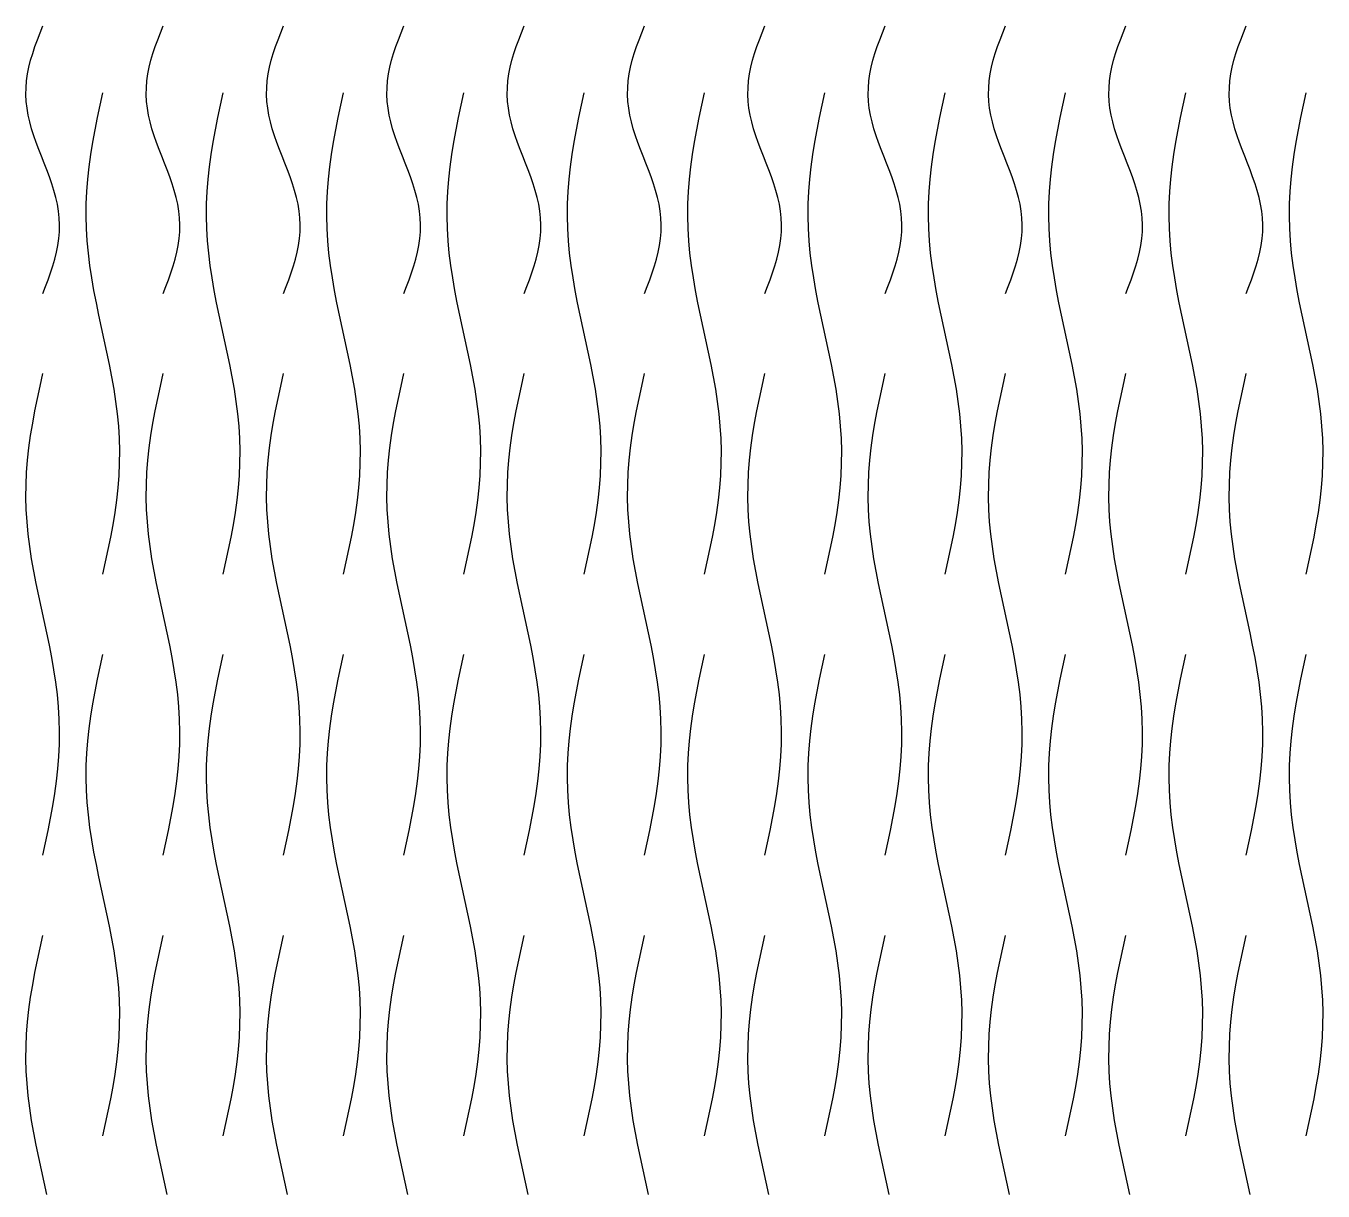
# Model space of a CAD drawing. Header units: millimetres. Extents: x 0.5 to 98.5, y 3 to 97.
# Drawn here: x 0.5 to 49, y 53.44 to 97 of the extents above; entities that cross this region are included whole.
import ezdxf

# ---------------------------------------------------------------- set-up
doc = ezdxf.new("R2010")
doc.units = ezdxf.units.MM
doc.layers.add('CUT', color=1, linetype='Continuous')

msp = doc.modelspace()

# ---------------------------------------------------------------- linework, layer by layer
at = {"layer": 'CUT'}
for points in [[(1.125, 87), (1.226, 87.256), (1.325, 87.513), (1.418, 87.769), (1.503, 88.026), (1.579, 88.282), (1.643, 88.538), (1.694, 88.795), (1.73, 89.051), (1.75, 89.308), (1.754, 89.564), (1.742, 89.821), (1.714, 90.077), (1.671, 90.333), (1.613, 90.59), (1.543, 90.846), (1.462, 91.103), (1.372, 91.359), (1.276, 91.615), (1.176, 91.872), (1.074, 92.128), (0.974, 92.385), (0.878, 92.641), (0.788, 92.897), (0.707, 93.154), (0.637, 93.41), (0.579, 93.667), (0.536, 93.923), (0.508, 94.179), (0.496, 94.436), (0.5, 94.692), (0.52, 94.949), (0.556, 95.205), (0.607, 95.462), (0.671, 95.718), (0.747, 95.974), (0.832, 96.231), (0.925, 96.487), (1.024, 96.744), (1.125, 97)], [(5.625, 87), (5.726, 87.256), (5.825, 87.513), (5.918, 87.769), (6.003, 88.026), (6.079, 88.282), (6.143, 88.538), (6.194, 88.795), (6.23, 89.051), (6.25, 89.308), (6.254, 89.564), (6.242, 89.821), (6.214, 90.077), (6.171, 90.333), (6.113, 90.59), (6.043, 90.846), (5.962, 91.103), (5.872, 91.359), (5.776, 91.615), (5.676, 91.872), (5.574, 92.128), (5.474, 92.385), (5.378, 92.641), (5.288, 92.897), (5.207, 93.154), (5.137, 93.41), (5.079, 93.667), (5.036, 93.923), (5.008, 94.179), (4.996, 94.436), (5, 94.692), (5.02, 94.949), (5.056, 95.205), (5.107, 95.462), (5.171, 95.718), (5.247, 95.974), (5.332, 96.231), (5.425, 96.487), (5.524, 96.744), (5.625, 97)], [(10.125, 87), (10.226, 87.256), (10.325, 87.513), (10.418, 87.769), (10.503, 88.026), (10.579, 88.282), (10.643, 88.538), (10.694, 88.795), (10.73, 89.051), (10.75, 89.308), (10.754, 89.564), (10.742, 89.821), (10.714, 90.077), (10.671, 90.333), (10.613, 90.59), (10.543, 90.846), (10.462, 91.103), (10.372, 91.359), (10.276, 91.615), (10.176, 91.872), (10.074, 92.128), (9.974, 92.385), (9.878, 92.641), (9.788, 92.897), (9.707, 93.154), (9.637, 93.41), (9.579, 93.667), (9.536, 93.923), (9.508, 94.179), (9.496, 94.436), (9.5, 94.692), (9.52, 94.949), (9.556, 95.205), (9.607, 95.462), (9.671, 95.718), (9.747, 95.974), (9.832, 96.231), (9.925, 96.487), (10.024, 96.744), (10.125, 97)], [(14.625, 87), (14.726, 87.256), (14.825, 87.513), (14.918, 87.769), (15.003, 88.026), (15.079, 88.282), (15.143, 88.538), (15.194, 88.795), (15.23, 89.051), (15.25, 89.308), (15.254, 89.564), (15.242, 89.821), (15.214, 90.077), (15.171, 90.333), (15.113, 90.59), (15.043, 90.846), (14.962, 91.103), (14.872, 91.359), (14.776, 91.615), (14.676, 91.872), (14.574, 92.128), (14.474, 92.385), (14.378, 92.641), (14.288, 92.897), (14.207, 93.154), (14.137, 93.41), (14.079, 93.667), (14.036, 93.923), (14.008, 94.179), (13.996, 94.436), (14, 94.692), (14.02, 94.949), (14.056, 95.205), (14.107, 95.462), (14.171, 95.718), (14.247, 95.974), (14.332, 96.231), (14.425, 96.487), (14.524, 96.744), (14.625, 97)], [(19.125, 87), (19.226, 87.256), (19.325, 87.513), (19.418, 87.769), (19.503, 88.026), (19.579, 88.282), (19.643, 88.538), (19.694, 88.795), (19.73, 89.051), (19.75, 89.308), (19.754, 89.564), (19.742, 89.821), (19.714, 90.077), (19.671, 90.333), (19.613, 90.59), (19.543, 90.846), (19.462, 91.103), (19.372, 91.359), (19.276, 91.615), (19.176, 91.872), (19.074, 92.128), (18.974, 92.385), (18.878, 92.641), (18.788, 92.897), (18.707, 93.154), (18.637, 93.41), (18.579, 93.667), (18.536, 93.923), (18.508, 94.179), (18.496, 94.436), (18.5, 94.692), (18.52, 94.949), (18.556, 95.205), (18.607, 95.462), (18.671, 95.718), (18.747, 95.974), (18.832, 96.231), (18.925, 96.487), (19.024, 96.744), (19.125, 97)], [(23.625, 87), (23.726, 87.256), (23.825, 87.513), (23.918, 87.769), (24.003, 88.026), (24.079, 88.282), (24.143, 88.538), (24.194, 88.795), (24.23, 89.051), (24.25, 89.308), (24.254, 89.564), (24.242, 89.821), (24.214, 90.077), (24.171, 90.333), (24.113, 90.59), (24.043, 90.846), (23.962, 91.103), (23.872, 91.359), (23.776, 91.615), (23.676, 91.872), (23.574, 92.128), (23.474, 92.385), (23.378, 92.641), (23.288, 92.897), (23.207, 93.154), (23.137, 93.41), (23.079, 93.667), (23.036, 93.923), (23.008, 94.179), (22.996, 94.436), (23, 94.692), (23.02, 94.949), (23.056, 95.205), (23.107, 95.462), (23.171, 95.718), (23.247, 95.974), (23.332, 96.231), (23.425, 96.487), (23.524, 96.744), (23.625, 97)], [(28.125, 87), (28.226, 87.256), (28.325, 87.513), (28.418, 87.769), (28.503, 88.026), (28.579, 88.282), (28.643, 88.538), (28.694, 88.795), (28.73, 89.051), (28.75, 89.308), (28.754, 89.564), (28.742, 89.821), (28.714, 90.077), (28.671, 90.333), (28.613, 90.59), (28.543, 90.846), (28.462, 91.103), (28.372, 91.359), (28.276, 91.615), (28.176, 91.872), (28.074, 92.128), (27.974, 92.385), (27.878, 92.641), (27.788, 92.897), (27.707, 93.154), (27.637, 93.41), (27.579, 93.667), (27.536, 93.923), (27.508, 94.179), (27.496, 94.436), (27.5, 94.692), (27.52, 94.949), (27.556, 95.205), (27.607, 95.462), (27.671, 95.718), (27.747, 95.974), (27.832, 96.231), (27.925, 96.487), (28.024, 96.744), (28.125, 97)], [(32.625, 87), (32.726, 87.256), (32.825, 87.513), (32.918, 87.769), (33.003, 88.026), (33.079, 88.282), (33.143, 88.538), (33.194, 88.795), (33.23, 89.051), (33.25, 89.308), (33.254, 89.564), (33.242, 89.821), (33.214, 90.077), (33.171, 90.333), (33.113, 90.59), (33.043, 90.846), (32.962, 91.103), (32.872, 91.359), (32.776, 91.615), (32.676, 91.872), (32.574, 92.128), (32.474, 92.385), (32.378, 92.641), (32.288, 92.897), (32.207, 93.154), (32.137, 93.41), (32.079, 93.667), (32.036, 93.923), (32.008, 94.179), (31.996, 94.436), (32, 94.692), (32.02, 94.949), (32.056, 95.205), (32.107, 95.462), (32.171, 95.718), (32.247, 95.974), (32.332, 96.231), (32.425, 96.487), (32.524, 96.744), (32.625, 97)], [(37.125, 87), (37.226, 87.256), (37.325, 87.513), (37.418, 87.769), (37.503, 88.026), (37.579, 88.282), (37.643, 88.538), (37.694, 88.795), (37.73, 89.051), (37.75, 89.308), (37.754, 89.564), (37.742, 89.821), (37.714, 90.077), (37.671, 90.333), (37.613, 90.59), (37.543, 90.846), (37.462, 91.103), (37.372, 91.359), (37.276, 91.615), (37.176, 91.872), (37.074, 92.128), (36.974, 92.385), (36.878, 92.641), (36.788, 92.897), (36.707, 93.154), (36.637, 93.41), (36.579, 93.667), (36.536, 93.923), (36.508, 94.179), (36.496, 94.436), (36.5, 94.692), (36.52, 94.949), (36.556, 95.205), (36.607, 95.462), (36.671, 95.718), (36.747, 95.974), (36.832, 96.231), (36.925, 96.487), (37.024, 96.744), (37.125, 97)], [(41.625, 87), (41.726, 87.256), (41.825, 87.513), (41.918, 87.769), (42.003, 88.026), (42.079, 88.282), (42.143, 88.538), (42.194, 88.795), (42.23, 89.051), (42.25, 89.308), (42.254, 89.564), (42.242, 89.821), (42.214, 90.077), (42.171, 90.333), (42.113, 90.59), (42.043, 90.846), (41.962, 91.103), (41.872, 91.359), (41.776, 91.615), (41.676, 91.872), (41.574, 92.128), (41.474, 92.385), (41.378, 92.641), (41.288, 92.897), (41.207, 93.154), (41.137, 93.41), (41.079, 93.667), (41.036, 93.923), (41.008, 94.179), (40.996, 94.436), (41, 94.692), (41.02, 94.949), (41.056, 95.205), (41.107, 95.462), (41.171, 95.718), (41.247, 95.974), (41.332, 96.231), (41.425, 96.487), (41.524, 96.744), (41.625, 97)], [(46.125, 87), (46.226, 87.256), (46.325, 87.513), (46.418, 87.769), (46.503, 88.026), (46.579, 88.282), (46.643, 88.538), (46.694, 88.795), (46.73, 89.051), (46.75, 89.308), (46.754, 89.564), (46.742, 89.821), (46.714, 90.077), (46.671, 90.333), (46.613, 90.59), (46.543, 90.846), (46.462, 91.103), (46.372, 91.359), (46.276, 91.615), (46.176, 91.872), (46.074, 92.128), (45.974, 92.385), (45.878, 92.641), (45.788, 92.897), (45.707, 93.154), (45.637, 93.41), (45.579, 93.667), (45.536, 93.923), (45.508, 94.179), (45.496, 94.436), (45.5, 94.692), (45.52, 94.949), (45.556, 95.205), (45.607, 95.462), (45.671, 95.718), (45.747, 95.974), (45.832, 96.231), (45.925, 96.487), (46.024, 96.744), (46.125, 97)], [(3.375, 76.5), (3.476, 76.962), (3.575, 77.423), (3.668, 77.885), (3.753, 78.346), (3.829, 78.808), (3.893, 79.269), (3.944, 79.731), (3.98, 80.192), (4, 80.654), (4.004, 81.115), (3.992, 81.577), (3.964, 82.038), (3.921, 82.5), (3.863, 82.962), (3.793, 83.423), (3.712, 83.885), (3.622, 84.346), (3.526, 84.808), (3.426, 85.269), (3.324, 85.731), (3.224, 86.192), (3.128, 86.654), (3.038, 87.115), (2.957, 87.577), (2.887, 88.038), (2.829, 88.5), (2.786, 88.962), (2.758, 89.423), (2.746, 89.885), (2.75, 90.346), (2.77, 90.808), (2.806, 91.269), (2.857, 91.731), (2.921, 92.192), (2.997, 92.654), (3.082, 93.115), (3.175, 93.577), (3.274, 94.038), (3.375, 94.5)], [(7.875, 76.5), (7.976, 76.962), (8.075, 77.423), (8.168, 77.885), (8.253, 78.346), (8.329, 78.808), (8.393, 79.269), (8.444, 79.731), (8.48, 80.192), (8.5, 80.654), (8.504, 81.115), (8.492, 81.577), (8.464, 82.038), (8.421, 82.5), (8.363, 82.962), (8.293, 83.423), (8.212, 83.885), (8.122, 84.346), (8.026, 84.808), (7.926, 85.269), (7.824, 85.731), (7.724, 86.192), (7.628, 86.654), (7.538, 87.115), (7.457, 87.577), (7.387, 88.038), (7.329, 88.5), (7.286, 88.962), (7.258, 89.423), (7.246, 89.885), (7.25, 90.346), (7.27, 90.808), (7.306, 91.269), (7.357, 91.731), (7.421, 92.192), (7.497, 92.654), (7.582, 93.115), (7.675, 93.577), (7.774, 94.038), (7.875, 94.5)], [(12.375, 76.5), (12.476, 76.962), (12.575, 77.423), (12.668, 77.885), (12.753, 78.346), (12.829, 78.808), (12.893, 79.269), (12.944, 79.731), (12.98, 80.192), (13, 80.654), (13.004, 81.115), (12.992, 81.577), (12.964, 82.038), (12.921, 82.5), (12.863, 82.962), (12.793, 83.423), (12.712, 83.885), (12.622, 84.346), (12.526, 84.808), (12.426, 85.269), (12.324, 85.731), (12.224, 86.192), (12.128, 86.654), (12.038, 87.115), (11.957, 87.577), (11.887, 88.038), (11.829, 88.5), (11.786, 88.962), (11.758, 89.423), (11.746, 89.885), (11.75, 90.346), (11.77, 90.808), (11.806, 91.269), (11.857, 91.731), (11.921, 92.192), (11.997, 92.654), (12.082, 93.115), (12.175, 93.577), (12.274, 94.038), (12.375, 94.5)], [(16.875, 76.5), (16.976, 76.962), (17.075, 77.423), (17.168, 77.885), (17.253, 78.346), (17.329, 78.808), (17.393, 79.269), (17.444, 79.731), (17.48, 80.192), (17.5, 80.654), (17.504, 81.115), (17.492, 81.577), (17.464, 82.038), (17.421, 82.5), (17.363, 82.962), (17.293, 83.423), (17.212, 83.885), (17.122, 84.346), (17.026, 84.808), (16.926, 85.269), (16.824, 85.731), (16.724, 86.192), (16.628, 86.654), (16.538, 87.115), (16.457, 87.577), (16.387, 88.038), (16.329, 88.5), (16.286, 88.962), (16.258, 89.423), (16.246, 89.885), (16.25, 90.346), (16.27, 90.808), (16.306, 91.269), (16.357, 91.731), (16.421, 92.192), (16.497, 92.654), (16.582, 93.115), (16.675, 93.577), (16.774, 94.038), (16.875, 94.5)], [(21.375, 76.5), (21.476, 76.962), (21.575, 77.423), (21.668, 77.885), (21.753, 78.346), (21.829, 78.808), (21.893, 79.269), (21.944, 79.731), (21.98, 80.192), (22, 80.654), (22.004, 81.115), (21.992, 81.577), (21.964, 82.038), (21.921, 82.5), (21.863, 82.962), (21.793, 83.423), (21.712, 83.885), (21.622, 84.346), (21.526, 84.808), (21.426, 85.269), (21.324, 85.731), (21.224, 86.192), (21.128, 86.654), (21.038, 87.115), (20.957, 87.577), (20.887, 88.038), (20.829, 88.5), (20.786, 88.962), (20.758, 89.423), (20.746, 89.885), (20.75, 90.346), (20.77, 90.808), (20.806, 91.269), (20.857, 91.731), (20.921, 92.192), (20.997, 92.654), (21.082, 93.115), (21.175, 93.577), (21.274, 94.038), (21.375, 94.5)], [(25.875, 76.5), (25.976, 76.962), (26.075, 77.423), (26.168, 77.885), (26.253, 78.346), (26.329, 78.808), (26.393, 79.269), (26.444, 79.731), (26.48, 80.192), (26.5, 80.654), (26.504, 81.115), (26.492, 81.577), (26.464, 82.038), (26.421, 82.5), (26.363, 82.962), (26.293, 83.423), (26.212, 83.885), (26.122, 84.346), (26.026, 84.808), (25.926, 85.269), (25.824, 85.731), (25.724, 86.192), (25.628, 86.654), (25.538, 87.115), (25.457, 87.577), (25.387, 88.038), (25.329, 88.5), (25.286, 88.962), (25.258, 89.423), (25.246, 89.885), (25.25, 90.346), (25.27, 90.808), (25.306, 91.269), (25.357, 91.731), (25.421, 92.192), (25.497, 92.654), (25.582, 93.115), (25.675, 93.577), (25.774, 94.038), (25.875, 94.5)], [(30.375, 76.5), (30.476, 76.962), (30.575, 77.423), (30.668, 77.885), (30.753, 78.346), (30.829, 78.808), (30.893, 79.269), (30.944, 79.731), (30.98, 80.192), (31, 80.654), (31.004, 81.115), (30.992, 81.577), (30.964, 82.038), (30.921, 82.5), (30.863, 82.962), (30.793, 83.423), (30.712, 83.885), (30.622, 84.346), (30.526, 84.808), (30.426, 85.269), (30.324, 85.731), (30.224, 86.192), (30.128, 86.654), (30.038, 87.115), (29.957, 87.577), (29.887, 88.038), (29.829, 88.5), (29.786, 88.962), (29.758, 89.423), (29.746, 89.885), (29.75, 90.346), (29.77, 90.808), (29.806, 91.269), (29.857, 91.731), (29.921, 92.192), (29.997, 92.654), (30.082, 93.115), (30.175, 93.577), (30.274, 94.038), (30.375, 94.5)], [(34.875, 76.5), (34.976, 76.962), (35.075, 77.423), (35.168, 77.885), (35.253, 78.346), (35.329, 78.808), (35.393, 79.269), (35.444, 79.731), (35.48, 80.192), (35.5, 80.654), (35.504, 81.115), (35.492, 81.577), (35.464, 82.038), (35.421, 82.5), (35.363, 82.962), (35.293, 83.423), (35.212, 83.885), (35.122, 84.346), (35.026, 84.808), (34.926, 85.269), (34.824, 85.731), (34.724, 86.192), (34.628, 86.654), (34.538, 87.115), (34.457, 87.577), (34.387, 88.038), (34.329, 88.5), (34.286, 88.962), (34.258, 89.423), (34.246, 89.885), (34.25, 90.346), (34.27, 90.808), (34.306, 91.269), (34.357, 91.731), (34.421, 92.192), (34.497, 92.654), (34.582, 93.115), (34.675, 93.577), (34.774, 94.038), (34.875, 94.5)], [(39.375, 76.5), (39.476, 76.962), (39.575, 77.423), (39.668, 77.885), (39.753, 78.346), (39.829, 78.808), (39.893, 79.269), (39.944, 79.731), (39.98, 80.192), (40, 80.654), (40.004, 81.115), (39.992, 81.577), (39.964, 82.038), (39.921, 82.5), (39.863, 82.962), (39.793, 83.423), (39.712, 83.885), (39.622, 84.346), (39.526, 84.808), (39.426, 85.269), (39.324, 85.731), (39.224, 86.192), (39.128, 86.654), (39.038, 87.115), (38.957, 87.577), (38.887, 88.038), (38.829, 88.5), (38.786, 88.962), (38.758, 89.423), (38.746, 89.885), (38.75, 90.346), (38.77, 90.808), (38.806, 91.269), (38.857, 91.731), (38.921, 92.192), (38.997, 92.654), (39.082, 93.115), (39.175, 93.577), (39.274, 94.038), (39.375, 94.5)], [(43.875, 76.5), (43.976, 76.962), (44.075, 77.423), (44.168, 77.885), (44.253, 78.346), (44.329, 78.808), (44.393, 79.269), (44.444, 79.731), (44.48, 80.192), (44.5, 80.654), (44.504, 81.115), (44.492, 81.577), (44.464, 82.038), (44.421, 82.5), (44.363, 82.962), (44.293, 83.423), (44.212, 83.885), (44.122, 84.346), (44.026, 84.808), (43.926, 85.269), (43.824, 85.731), (43.724, 86.192), (43.628, 86.654), (43.538, 87.115), (43.457, 87.577), (43.387, 88.038), (43.329, 88.5), (43.286, 88.962), (43.258, 89.423), (43.246, 89.885), (43.25, 90.346), (43.27, 90.808), (43.306, 91.269), (43.357, 91.731), (43.421, 92.192), (43.497, 92.654), (43.582, 93.115), (43.675, 93.577), (43.774, 94.038), (43.875, 94.5)], [(48.375, 76.5), (48.476, 76.962), (48.575, 77.423), (48.668, 77.885), (48.753, 78.346), (48.829, 78.808), (48.893, 79.269), (48.944, 79.731), (48.98, 80.192), (49, 80.654), (49.004, 81.115), (48.992, 81.577), (48.964, 82.038), (48.921, 82.5), (48.863, 82.962), (48.793, 83.423), (48.712, 83.885), (48.622, 84.346), (48.526, 84.808), (48.426, 85.269), (48.324, 85.731), (48.224, 86.192), (48.128, 86.654), (48.038, 87.115), (47.957, 87.577), (47.887, 88.038), (47.829, 88.5), (47.786, 88.962), (47.758, 89.423), (47.746, 89.885), (47.75, 90.346), (47.77, 90.808), (47.806, 91.269), (47.857, 91.731), (47.921, 92.192), (47.997, 92.654), (48.082, 93.115), (48.175, 93.577), (48.274, 94.038), (48.375, 94.5)], [(1.125, 66), (1.226, 66.462), (1.325, 66.923), (1.418, 67.385), (1.503, 67.846), (1.579, 68.308), (1.643, 68.769), (1.694, 69.231), (1.73, 69.692), (1.75, 70.154), (1.754, 70.615), (1.742, 71.077), (1.714, 71.538), (1.671, 72), (1.613, 72.462), (1.543, 72.923), (1.462, 73.385), (1.372, 73.846), (1.276, 74.308), (1.176, 74.769), (1.074, 75.231), (0.974, 75.692), (0.878, 76.154), (0.788, 76.615), (0.707, 77.077), (0.637, 77.538), (0.579, 78), (0.536, 78.462), (0.508, 78.923), (0.496, 79.385), (0.5, 79.846), (0.52, 80.308), (0.556, 80.769), (0.607, 81.231), (0.671, 81.692), (0.747, 82.154), (0.832, 82.615), (0.925, 83.077), (1.024, 83.538), (1.125, 84)], [(5.625, 66), (5.726, 66.462), (5.825, 66.923), (5.918, 67.385), (6.003, 67.846), (6.079, 68.308), (6.143, 68.769), (6.194, 69.231), (6.23, 69.692), (6.25, 70.154), (6.254, 70.615), (6.242, 71.077), (6.214, 71.538), (6.171, 72), (6.113, 72.462), (6.043, 72.923), (5.962, 73.385), (5.872, 73.846), (5.776, 74.308), (5.676, 74.769), (5.574, 75.231), (5.474, 75.692), (5.378, 76.154), (5.288, 76.615), (5.207, 77.077), (5.137, 77.538), (5.079, 78), (5.036, 78.462), (5.008, 78.923), (4.996, 79.385), (5, 79.846), (5.02, 80.308), (5.056, 80.769), (5.107, 81.231), (5.171, 81.692), (5.247, 82.154), (5.332, 82.615), (5.425, 83.077), (5.524, 83.538), (5.625, 84)], [(10.125, 66), (10.226, 66.462), (10.325, 66.923), (10.418, 67.385), (10.503, 67.846), (10.579, 68.308), (10.643, 68.769), (10.694, 69.231), (10.73, 69.692), (10.75, 70.154), (10.754, 70.615), (10.742, 71.077), (10.714, 71.538), (10.671, 72), (10.613, 72.462), (10.543, 72.923), (10.462, 73.385), (10.372, 73.846), (10.276, 74.308), (10.176, 74.769), (10.074, 75.231), (9.974, 75.692), (9.878, 76.154), (9.788, 76.615), (9.707, 77.077), (9.637, 77.538), (9.579, 78), (9.536, 78.462), (9.508, 78.923), (9.496, 79.385), (9.5, 79.846), (9.52, 80.308), (9.556, 80.769), (9.607, 81.231), (9.671, 81.692), (9.747, 82.154), (9.832, 82.615), (9.925, 83.077), (10.024, 83.538), (10.125, 84)], [(14.625, 66), (14.726, 66.462), (14.825, 66.923), (14.918, 67.385), (15.003, 67.846), (15.079, 68.308), (15.143, 68.769), (15.194, 69.231), (15.23, 69.692), (15.25, 70.154), (15.254, 70.615), (15.242, 71.077), (15.214, 71.538), (15.171, 72), (15.113, 72.462), (15.043, 72.923), (14.962, 73.385), (14.872, 73.846), (14.776, 74.308), (14.676, 74.769), (14.574, 75.231), (14.474, 75.692), (14.378, 76.154), (14.288, 76.615), (14.207, 77.077), (14.137, 77.538), (14.079, 78), (14.036, 78.462), (14.008, 78.923), (13.996, 79.385), (14, 79.846), (14.02, 80.308), (14.056, 80.769), (14.107, 81.231), (14.171, 81.692), (14.247, 82.154), (14.332, 82.615), (14.425, 83.077), (14.524, 83.538), (14.625, 84)], [(19.125, 66), (19.226, 66.462), (19.325, 66.923), (19.418, 67.385), (19.503, 67.846), (19.579, 68.308), (19.643, 68.769), (19.694, 69.231), (19.73, 69.692), (19.75, 70.154), (19.754, 70.615), (19.742, 71.077), (19.714, 71.538), (19.671, 72), (19.613, 72.462), (19.543, 72.923), (19.462, 73.385), (19.372, 73.846), (19.276, 74.308), (19.176, 74.769), (19.074, 75.231), (18.974, 75.692), (18.878, 76.154), (18.788, 76.615), (18.707, 77.077), (18.637, 77.538), (18.579, 78), (18.536, 78.462), (18.508, 78.923), (18.496, 79.385), (18.5, 79.846), (18.52, 80.308), (18.556, 80.769), (18.607, 81.231), (18.671, 81.692), (18.747, 82.154), (18.832, 82.615), (18.925, 83.077), (19.024, 83.538), (19.125, 84)], [(23.625, 66), (23.726, 66.462), (23.825, 66.923), (23.918, 67.385), (24.003, 67.846), (24.079, 68.308), (24.143, 68.769), (24.194, 69.231), (24.23, 69.692), (24.25, 70.154), (24.254, 70.615), (24.242, 71.077), (24.214, 71.538), (24.171, 72), (24.113, 72.462), (24.043, 72.923), (23.962, 73.385), (23.872, 73.846), (23.776, 74.308), (23.676, 74.769), (23.574, 75.231), (23.474, 75.692), (23.378, 76.154), (23.288, 76.615), (23.207, 77.077), (23.137, 77.538), (23.079, 78), (23.036, 78.462), (23.008, 78.923), (22.996, 79.385), (23, 79.846), (23.02, 80.308), (23.056, 80.769), (23.107, 81.231), (23.171, 81.692), (23.247, 82.154), (23.332, 82.615), (23.425, 83.077), (23.524, 83.538), (23.625, 84)], [(28.125, 66), (28.226, 66.462), (28.325, 66.923), (28.418, 67.385), (28.503, 67.846), (28.579, 68.308), (28.643, 68.769), (28.694, 69.231), (28.73, 69.692), (28.75, 70.154), (28.754, 70.615), (28.742, 71.077), (28.714, 71.538), (28.671, 72), (28.613, 72.462), (28.543, 72.923), (28.462, 73.385), (28.372, 73.846), (28.276, 74.308), (28.176, 74.769), (28.074, 75.231), (27.974, 75.692), (27.878, 76.154), (27.788, 76.615), (27.707, 77.077), (27.637, 77.538), (27.579, 78), (27.536, 78.462), (27.508, 78.923), (27.496, 79.385), (27.5, 79.846), (27.52, 80.308), (27.556, 80.769), (27.607, 81.231), (27.671, 81.692), (27.747, 82.154), (27.832, 82.615), (27.925, 83.077), (28.024, 83.538), (28.125, 84)], [(32.625, 66), (32.726, 66.462), (32.825, 66.923), (32.918, 67.385), (33.003, 67.846), (33.079, 68.308), (33.143, 68.769), (33.194, 69.231), (33.23, 69.692), (33.25, 70.154), (33.254, 70.615), (33.242, 71.077), (33.214, 71.538), (33.171, 72), (33.113, 72.462), (33.043, 72.923), (32.962, 73.385), (32.872, 73.846), (32.776, 74.308), (32.676, 74.769), (32.574, 75.231), (32.474, 75.692), (32.378, 76.154), (32.288, 76.615), (32.207, 77.077), (32.137, 77.538), (32.079, 78), (32.036, 78.462), (32.008, 78.923), (31.996, 79.385), (32, 79.846), (32.02, 80.308), (32.056, 80.769), (32.107, 81.231), (32.171, 81.692), (32.247, 82.154), (32.332, 82.615), (32.425, 83.077), (32.524, 83.538), (32.625, 84)], [(37.125, 66), (37.226, 66.462), (37.325, 66.923), (37.418, 67.385), (37.503, 67.846), (37.579, 68.308), (37.643, 68.769), (37.694, 69.231), (37.73, 69.692), (37.75, 70.154), (37.754, 70.615), (37.742, 71.077), (37.714, 71.538), (37.671, 72), (37.613, 72.462), (37.543, 72.923), (37.462, 73.385), (37.372, 73.846), (37.276, 74.308), (37.176, 74.769), (37.074, 75.231), (36.974, 75.692), (36.878, 76.154), (36.788, 76.615), (36.707, 77.077), (36.637, 77.538), (36.579, 78), (36.536, 78.462), (36.508, 78.923), (36.496, 79.385), (36.5, 79.846), (36.52, 80.308), (36.556, 80.769), (36.607, 81.231), (36.671, 81.692), (36.747, 82.154), (36.832, 82.615), (36.925, 83.077), (37.024, 83.538), (37.125, 84)], [(41.625, 66), (41.726, 66.462), (41.825, 66.923), (41.918, 67.385), (42.003, 67.846), (42.079, 68.308), (42.143, 68.769), (42.194, 69.231), (42.23, 69.692), (42.25, 70.154), (42.254, 70.615), (42.242, 71.077), (42.214, 71.538), (42.171, 72), (42.113, 72.462), (42.043, 72.923), (41.962, 73.385), (41.872, 73.846), (41.776, 74.308), (41.676, 74.769), (41.574, 75.231), (41.474, 75.692), (41.378, 76.154), (41.288, 76.615), (41.207, 77.077), (41.137, 77.538), (41.079, 78), (41.036, 78.462), (41.008, 78.923), (40.996, 79.385), (41, 79.846), (41.02, 80.308), (41.056, 80.769), (41.107, 81.231), (41.171, 81.692), (41.247, 82.154), (41.332, 82.615), (41.425, 83.077), (41.524, 83.538), (41.625, 84)], [(46.125, 66), (46.226, 66.462), (46.325, 66.923), (46.418, 67.385), (46.503, 67.846), (46.579, 68.308), (46.643, 68.769), (46.694, 69.231), (46.73, 69.692), (46.75, 70.154), (46.754, 70.615), (46.742, 71.077), (46.714, 71.538), (46.671, 72), (46.613, 72.462), (46.543, 72.923), (46.462, 73.385), (46.372, 73.846), (46.276, 74.308), (46.176, 74.769), (46.074, 75.231), (45.974, 75.692), (45.878, 76.154), (45.788, 76.615), (45.707, 77.077), (45.637, 77.538), (45.579, 78), (45.536, 78.462), (45.508, 78.923), (45.496, 79.385), (45.5, 79.846), (45.52, 80.308), (45.556, 80.769), (45.607, 81.231), (45.671, 81.692), (45.747, 82.154), (45.832, 82.615), (45.925, 83.077), (46.024, 83.538), (46.125, 84)], [(3.375, 55.5), (3.476, 55.962), (3.575, 56.423), (3.668, 56.885), (3.753, 57.346), (3.829, 57.808), (3.893, 58.269), (3.944, 58.731), (3.98, 59.192), (4, 59.654), (4.004, 60.115), (3.992, 60.577), (3.964, 61.038), (3.921, 61.5), (3.863, 61.962), (3.793, 62.423), (3.712, 62.885), (3.622, 63.346), (3.526, 63.808), (3.426, 64.269), (3.324, 64.731), (3.224, 65.192), (3.128, 65.654), (3.038, 66.115), (2.957, 66.577), (2.887, 67.038), (2.829, 67.5), (2.786, 67.962), (2.758, 68.423), (2.746, 68.885), (2.75, 69.346), (2.77, 69.808), (2.806, 70.269), (2.857, 70.731), (2.921, 71.192), (2.997, 71.654), (3.082, 72.115), (3.175, 72.577), (3.274, 73.038), (3.375, 73.5)], [(7.875, 55.5), (7.976, 55.962), (8.075, 56.423), (8.168, 56.885), (8.253, 57.346), (8.329, 57.808), (8.393, 58.269), (8.444, 58.731), (8.48, 59.192), (8.5, 59.654), (8.504, 60.115), (8.492, 60.577), (8.464, 61.038), (8.421, 61.5), (8.363, 61.962), (8.293, 62.423), (8.212, 62.885), (8.122, 63.346), (8.026, 63.808), (7.926, 64.269), (7.824, 64.731), (7.724, 65.192), (7.628, 65.654), (7.538, 66.115), (7.457, 66.577), (7.387, 67.038), (7.329, 67.5), (7.286, 67.962), (7.258, 68.423), (7.246, 68.885), (7.25, 69.346), (7.27, 69.808), (7.306, 70.269), (7.357, 70.731), (7.421, 71.192), (7.497, 71.654), (7.582, 72.115), (7.675, 72.577), (7.774, 73.038), (7.875, 73.5)], [(12.375, 55.5), (12.476, 55.962), (12.575, 56.423), (12.668, 56.885), (12.753, 57.346), (12.829, 57.808), (12.893, 58.269), (12.944, 58.731), (12.98, 59.192), (13, 59.654), (13.004, 60.115), (12.992, 60.577), (12.964, 61.038), (12.921, 61.5), (12.863, 61.962), (12.793, 62.423), (12.712, 62.885), (12.622, 63.346), (12.526, 63.808), (12.426, 64.269), (12.324, 64.731), (12.224, 65.192), (12.128, 65.654), (12.038, 66.115), (11.957, 66.577), (11.887, 67.038), (11.829, 67.5), (11.786, 67.962), (11.758, 68.423), (11.746, 68.885), (11.75, 69.346), (11.77, 69.808), (11.806, 70.269), (11.857, 70.731), (11.921, 71.192), (11.997, 71.654), (12.082, 72.115), (12.175, 72.577), (12.274, 73.038), (12.375, 73.5)], [(16.875, 55.5), (16.976, 55.962), (17.075, 56.423), (17.168, 56.885), (17.253, 57.346), (17.329, 57.808), (17.393, 58.269), (17.444, 58.731), (17.48, 59.192), (17.5, 59.654), (17.504, 60.115), (17.492, 60.577), (17.464, 61.038), (17.421, 61.5), (17.363, 61.962), (17.293, 62.423), (17.212, 62.885), (17.122, 63.346), (17.026, 63.808), (16.926, 64.269), (16.824, 64.731), (16.724, 65.192), (16.628, 65.654), (16.538, 66.115), (16.457, 66.577), (16.387, 67.038), (16.329, 67.5), (16.286, 67.962), (16.258, 68.423), (16.246, 68.885), (16.25, 69.346), (16.27, 69.808), (16.306, 70.269), (16.357, 70.731), (16.421, 71.192), (16.497, 71.654), (16.582, 72.115), (16.675, 72.577), (16.774, 73.038), (16.875, 73.5)], [(21.375, 55.5), (21.476, 55.962), (21.575, 56.423), (21.668, 56.885), (21.753, 57.346), (21.829, 57.808), (21.893, 58.269), (21.944, 58.731), (21.98, 59.192), (22, 59.654), (22.004, 60.115), (21.992, 60.577), (21.964, 61.038), (21.921, 61.5), (21.863, 61.962), (21.793, 62.423), (21.712, 62.885), (21.622, 63.346), (21.526, 63.808), (21.426, 64.269), (21.324, 64.731), (21.224, 65.192), (21.128, 65.654), (21.038, 66.115), (20.957, 66.577), (20.887, 67.038), (20.829, 67.5), (20.786, 67.962), (20.758, 68.423), (20.746, 68.885), (20.75, 69.346), (20.77, 69.808), (20.806, 70.269), (20.857, 70.731), (20.921, 71.192), (20.997, 71.654), (21.082, 72.115), (21.175, 72.577), (21.274, 73.038), (21.375, 73.5)], [(25.875, 55.5), (25.976, 55.962), (26.075, 56.423), (26.168, 56.885), (26.253, 57.346), (26.329, 57.808), (26.393, 58.269), (26.444, 58.731), (26.48, 59.192), (26.5, 59.654), (26.504, 60.115), (26.492, 60.577), (26.464, 61.038), (26.421, 61.5), (26.363, 61.962), (26.293, 62.423), (26.212, 62.885), (26.122, 63.346), (26.026, 63.808), (25.926, 64.269), (25.824, 64.731), (25.724, 65.192), (25.628, 65.654), (25.538, 66.115), (25.457, 66.577), (25.387, 67.038), (25.329, 67.5), (25.286, 67.962), (25.258, 68.423), (25.246, 68.885), (25.25, 69.346), (25.27, 69.808), (25.306, 70.269), (25.357, 70.731), (25.421, 71.192), (25.497, 71.654), (25.582, 72.115), (25.675, 72.577), (25.774, 73.038), (25.875, 73.5)], [(30.375, 55.5), (30.476, 55.962), (30.575, 56.423), (30.668, 56.885), (30.753, 57.346), (30.829, 57.808), (30.893, 58.269), (30.944, 58.731), (30.98, 59.192), (31, 59.654), (31.004, 60.115), (30.992, 60.577), (30.964, 61.038), (30.921, 61.5), (30.863, 61.962), (30.793, 62.423), (30.712, 62.885), (30.622, 63.346), (30.526, 63.808), (30.426, 64.269), (30.324, 64.731), (30.224, 65.192), (30.128, 65.654), (30.038, 66.115), (29.957, 66.577), (29.887, 67.038), (29.829, 67.5), (29.786, 67.962), (29.758, 68.423), (29.746, 68.885), (29.75, 69.346), (29.77, 69.808), (29.806, 70.269), (29.857, 70.731), (29.921, 71.192), (29.997, 71.654), (30.082, 72.115), (30.175, 72.577), (30.274, 73.038), (30.375, 73.5)], [(34.875, 55.5), (34.976, 55.962), (35.075, 56.423), (35.168, 56.885), (35.253, 57.346), (35.329, 57.808), (35.393, 58.269), (35.444, 58.731), (35.48, 59.192), (35.5, 59.654), (35.504, 60.115), (35.492, 60.577), (35.464, 61.038), (35.421, 61.5), (35.363, 61.962), (35.293, 62.423), (35.212, 62.885), (35.122, 63.346), (35.026, 63.808), (34.926, 64.269), (34.824, 64.731), (34.724, 65.192), (34.628, 65.654), (34.538, 66.115), (34.457, 66.577), (34.387, 67.038), (34.329, 67.5), (34.286, 67.962), (34.258, 68.423), (34.246, 68.885), (34.25, 69.346), (34.27, 69.808), (34.306, 70.269), (34.357, 70.731), (34.421, 71.192), (34.497, 71.654), (34.582, 72.115), (34.675, 72.577), (34.774, 73.038), (34.875, 73.5)], [(39.375, 55.5), (39.476, 55.962), (39.575, 56.423), (39.668, 56.885), (39.753, 57.346), (39.829, 57.808), (39.893, 58.269), (39.944, 58.731), (39.98, 59.192), (40, 59.654), (40.004, 60.115), (39.992, 60.577), (39.964, 61.038), (39.921, 61.5), (39.863, 61.962), (39.793, 62.423), (39.712, 62.885), (39.622, 63.346), (39.526, 63.808), (39.426, 64.269), (39.324, 64.731), (39.224, 65.192), (39.128, 65.654), (39.038, 66.115), (38.957, 66.577), (38.887, 67.038), (38.829, 67.5), (38.786, 67.962), (38.758, 68.423), (38.746, 68.885), (38.75, 69.346), (38.77, 69.808), (38.806, 70.269), (38.857, 70.731), (38.921, 71.192), (38.997, 71.654), (39.082, 72.115), (39.175, 72.577), (39.274, 73.038), (39.375, 73.5)], [(43.875, 55.5), (43.976, 55.962), (44.075, 56.423), (44.168, 56.885), (44.253, 57.346), (44.329, 57.808), (44.393, 58.269), (44.444, 58.731), (44.48, 59.192), (44.5, 59.654), (44.504, 60.115), (44.492, 60.577), (44.464, 61.038), (44.421, 61.5), (44.363, 61.962), (44.293, 62.423), (44.212, 62.885), (44.122, 63.346), (44.026, 63.808), (43.926, 64.269), (43.824, 64.731), (43.724, 65.192), (43.628, 65.654), (43.538, 66.115), (43.457, 66.577), (43.387, 67.038), (43.329, 67.5), (43.286, 67.962), (43.258, 68.423), (43.246, 68.885), (43.25, 69.346), (43.27, 69.808), (43.306, 70.269), (43.357, 70.731), (43.421, 71.192), (43.497, 71.654), (43.582, 72.115), (43.675, 72.577), (43.774, 73.038), (43.875, 73.5)], [(48.375, 55.5), (48.476, 55.962), (48.575, 56.423), (48.668, 56.885), (48.753, 57.346), (48.829, 57.808), (48.893, 58.269), (48.944, 58.731), (48.98, 59.192), (49, 59.654), (49.004, 60.115), (48.992, 60.577), (48.964, 61.038), (48.921, 61.5), (48.863, 61.962), (48.793, 62.423), (48.712, 62.885), (48.622, 63.346), (48.526, 63.808), (48.426, 64.269), (48.324, 64.731), (48.224, 65.192), (48.128, 65.654), (48.038, 66.115), (47.957, 66.577), (47.887, 67.038), (47.829, 67.5), (47.786, 67.962), (47.758, 68.423), (47.746, 68.885), (47.75, 69.346), (47.77, 69.808), (47.806, 70.269), (47.857, 70.731), (47.921, 71.192), (47.997, 71.654), (48.082, 72.115), (48.175, 72.577), (48.274, 73.038), (48.375, 73.5)], [(1.276, 53.308), (1.176, 53.769), (1.074, 54.231), (0.974, 54.692), (0.878, 55.154), (0.788, 55.615), (0.707, 56.077), (0.637, 56.538), (0.579, 57), (0.536, 57.462), (0.508, 57.923), (0.496, 58.385), (0.5, 58.846), (0.52, 59.308), (0.556, 59.769), (0.607, 60.231), (0.671, 60.692), (0.747, 61.154), (0.832, 61.615), (0.925, 62.077), (1.024, 62.538), (1.125, 63)], [(5.776, 53.308), (5.676, 53.769), (5.574, 54.231), (5.474, 54.692), (5.378, 55.154), (5.288, 55.615), (5.207, 56.077), (5.137, 56.538), (5.079, 57), (5.036, 57.462), (5.008, 57.923), (4.996, 58.385), (5, 58.846), (5.02, 59.308), (5.056, 59.769), (5.107, 60.231), (5.171, 60.692), (5.247, 61.154), (5.332, 61.615), (5.425, 62.077), (5.524, 62.538), (5.625, 63)], [(10.276, 53.308), (10.176, 53.769), (10.074, 54.231), (9.974, 54.692), (9.878, 55.154), (9.788, 55.615), (9.707, 56.077), (9.637, 56.538), (9.579, 57), (9.536, 57.462), (9.508, 57.923), (9.496, 58.385), (9.5, 58.846), (9.52, 59.308), (9.556, 59.769), (9.607, 60.231), (9.671, 60.692), (9.747, 61.154), (9.832, 61.615), (9.925, 62.077), (10.024, 62.538), (10.125, 63)], [(14.776, 53.308), (14.676, 53.769), (14.574, 54.231), (14.474, 54.692), (14.378, 55.154), (14.288, 55.615), (14.207, 56.077), (14.137, 56.538), (14.079, 57), (14.036, 57.462), (14.008, 57.923), (13.996, 58.385), (14, 58.846), (14.02, 59.308), (14.056, 59.769), (14.107, 60.231), (14.171, 60.692), (14.247, 61.154), (14.332, 61.615), (14.425, 62.077), (14.524, 62.538), (14.625, 63)], [(19.276, 53.308), (19.176, 53.769), (19.074, 54.231), (18.974, 54.692), (18.878, 55.154), (18.788, 55.615), (18.707, 56.077), (18.637, 56.538), (18.579, 57), (18.536, 57.462), (18.508, 57.923), (18.496, 58.385), (18.5, 58.846), (18.52, 59.308), (18.556, 59.769), (18.607, 60.231), (18.671, 60.692), (18.747, 61.154), (18.832, 61.615), (18.925, 62.077), (19.024, 62.538), (19.125, 63)], [(23.776, 53.308), (23.676, 53.769), (23.574, 54.231), (23.474, 54.692), (23.378, 55.154), (23.288, 55.615), (23.207, 56.077), (23.137, 56.538), (23.079, 57), (23.036, 57.462), (23.008, 57.923), (22.996, 58.385), (23, 58.846), (23.02, 59.308), (23.056, 59.769), (23.107, 60.231), (23.171, 60.692), (23.247, 61.154), (23.332, 61.615), (23.425, 62.077), (23.524, 62.538), (23.625, 63)], [(28.276, 53.308), (28.176, 53.769), (28.074, 54.231), (27.974, 54.692), (27.878, 55.154), (27.788, 55.615), (27.707, 56.077), (27.637, 56.538), (27.579, 57), (27.536, 57.462), (27.508, 57.923), (27.496, 58.385), (27.5, 58.846), (27.52, 59.308), (27.556, 59.769), (27.607, 60.231), (27.671, 60.692), (27.747, 61.154), (27.832, 61.615), (27.925, 62.077), (28.024, 62.538), (28.125, 63)], [(32.776, 53.308), (32.676, 53.769), (32.574, 54.231), (32.474, 54.692), (32.378, 55.154), (32.288, 55.615), (32.207, 56.077), (32.137, 56.538), (32.079, 57), (32.036, 57.462), (32.008, 57.923), (31.996, 58.385), (32, 58.846), (32.02, 59.308), (32.056, 59.769), (32.107, 60.231), (32.171, 60.692), (32.247, 61.154), (32.332, 61.615), (32.425, 62.077), (32.524, 62.538), (32.625, 63)], [(37.276, 53.308), (37.176, 53.769), (37.074, 54.231), (36.974, 54.692), (36.878, 55.154), (36.788, 55.615), (36.707, 56.077), (36.637, 56.538), (36.579, 57), (36.536, 57.462), (36.508, 57.923), (36.496, 58.385), (36.5, 58.846), (36.52, 59.308), (36.556, 59.769), (36.607, 60.231), (36.671, 60.692), (36.747, 61.154), (36.832, 61.615), (36.925, 62.077), (37.024, 62.538), (37.125, 63)], [(41.776, 53.308), (41.676, 53.769), (41.574, 54.231), (41.474, 54.692), (41.378, 55.154), (41.288, 55.615), (41.207, 56.077), (41.137, 56.538), (41.079, 57), (41.036, 57.462), (41.008, 57.923), (40.996, 58.385), (41, 58.846), (41.02, 59.308), (41.056, 59.769), (41.107, 60.231), (41.171, 60.692), (41.247, 61.154), (41.332, 61.615), (41.425, 62.077), (41.524, 62.538), (41.625, 63)], [(46.276, 53.308), (46.176, 53.769), (46.074, 54.231), (45.974, 54.692), (45.878, 55.154), (45.788, 55.615), (45.707, 56.077), (45.637, 56.538), (45.579, 57), (45.536, 57.462), (45.508, 57.923), (45.496, 58.385), (45.5, 58.846), (45.52, 59.308), (45.556, 59.769), (45.607, 60.231), (45.671, 60.692), (45.747, 61.154), (45.832, 61.615), (45.925, 62.077), (46.024, 62.538), (46.125, 63)]]:
    msp.add_lwpolyline(points, dxfattribs=at)

doc.saveas('drawing.dxf')
